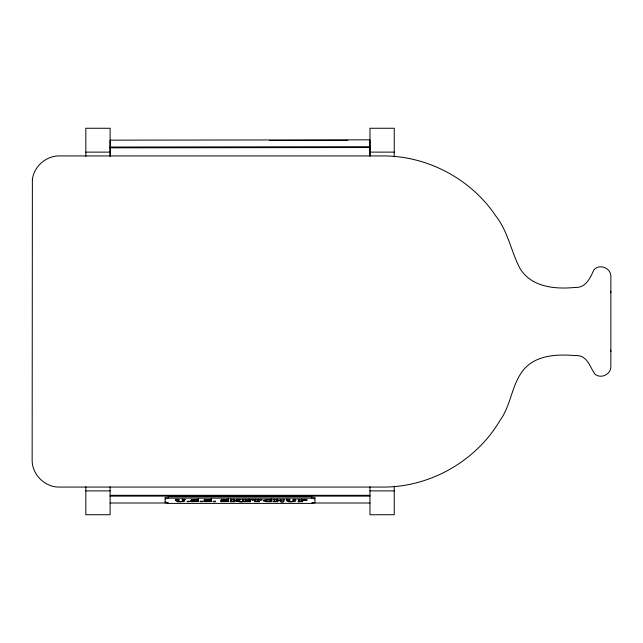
<?xml version="1.0" encoding="UTF-8"?>
<svg xmlns="http://www.w3.org/2000/svg" width="643" height="643" viewBox="0 0 643 643"><rect width="100%" height="100%" fill="white"/><g stroke="black" fill="none" stroke-linecap="round" stroke-linejoin="round"><path stroke-width="0.96" d="M610.641 292.895L610.85 291.295M283.459 499.981L284.367 499.595L276.94 500.029L277.864 499.595L273.371 499.595L274.288 499.981M255.584 500.648L255.118 500.905M184.662 499.981C187.893 499.209 179.429 499.249 182.708 499.981M230.974 500.648L230.556 500.905M242.917 500.648L242.773 501.524L242.001 501.709L250.408 501.709L250.577 500.471L250.408 501.709M295.507 499.981C298.746 499.209 290.282 499.249 293.554 499.981M182.708 500.302L182.291 500.744M178.569 499.981C182.041 499.177 172.453 499.177 175.917 499.981M233.626 499.981C237.098 499.177 227.509 499.177 230.974 499.981M289.414 499.981C292.886 499.177 283.306 499.177 286.762 499.981M304.469 499.683L304.284 499.281M184.662 500.278L184.268 500.72A2.789 0.506 0 0 1 183.062 500.961L182.491 501.01M295.507 500.278L295.121 500.72A2.789 0.506 0 0 1 293.915 500.961L292.71 501.042M226.047 500.672L221.939 499.876A3.038 0.555 0 0 1 221.136 499.49L221.272 499.314M223.684 499.265L224.077 499.571M204.353 499.314L204.217 499.49A3.038 0.555 0 0 0 205.021 499.876L209.144 500.487L208.662 500.809M233.626 499.314L233.642 501.419L234.55 501.709L230.057 501.709L230.941 501.444L230.974 499.314M242.773 501.524L242.917 499.314M258.237 499.105L258.261 501.444L259.266 501.709L254.548 501.709L255.552 501.444L255.584 499.105M255.584 499.772L251.863 500.133L251.863 499.466L253.278 499.314M250.577 501.146L245.57 501.524L245.57 499.105M270.245 500.728L270.647 500.519L270.647 501.186L268.597 501.556L266.741 501.331L266.106 500.68L267.657 499.804L271.82 500.093L271.82 498.968M247.917 500.294L245.57 500.519M239.453 501.042C236.849 501.693 236.785 500.061 233.626 500.037M236.584 500.463L240.996 499.595L236.624 499.595L236.584 500.463C249.018 503.3 235.659 501.444 233.626 500.704M307.041 499.683L304.115 500.141M266.797 499.314L266.106 500.013L266.459 500.535M195.89 500.752L191.96 499.876A3.038 0.555 0 0 1 191.212 499.603M293.385 500.64L292.782 500.817M198.518 500.616L195.729 501.042L191.96 500.543A3.038 0.555 0 0 1 191.164 500.166L198.518 499.635M211.579 500.616L208.782 501.042L205.021 500.543A3.038 0.555 0 0 1 204.217 500.166L211.579 499.635M228.498 500.616L226.706 500.985M236.857 499.378L237.283 499.241M236.584 499.796L239.148 499.273M302.941 499.965L303.536 499.933M270.1 501.042L271.82 500.985M301.438 499.78C307.708 499.908 302.186 500.905 301.905 500.905M269.642 140.495L347.903 140.399M110.13 147.046L369.982 146.725M110.13 147.834L369.982 147.512M85.832 152.118L110.106 152.118M369.974 152.118L394.247 152.118M85.832 490.882L110.106 490.882M369.974 490.882L394.247 490.882M110.106 495.311L369.958 495.311M110.106 496.107L369.958 496.107M168.474 496.798L311.59 496.798A3.239 0.587 0 0 0 314.933 497.409L314.933 502.802A3.239 0.587 0 0 0 311.59 503.405L168.474 503.405A3.239 0.587 0 0 0 165.13 502.802L165.13 497.409A3.239 0.587 0 0 0 168.474 496.798L168.474 498.14A3.239 0.587 0 0 1 165.13 498.743M168.474 498.14L311.59 498.14A3.239 0.587 0 0 0 314.933 498.743M196.935 499.217L198.518 499.41M209.996 499.217L211.579 499.41M226.907 499.217L228.498 499.41M248.841 499.217L250.489 499.418L250.489 500.085L245.57 499.772M270.39 499.265L271.82 499.418M260.511 499.314L261.942 499.466L261.942 500.133L258.237 499.772M250.489 499.595L242.001 499.595L242.917 499.981M251.863 499.595L261.942 499.595M301.438 499.981L302.178 499.981M190.979 500.519L190.979 501.661L197.554 501.564L198.639 501.114L193.656 500.021L198.518 500.085L198.518 498.96M204.04 500.519L204.04 501.661L210.615 501.564L211.7 501.114L206.708 500.021L211.579 500.085L211.579 498.96M220.959 500.519L220.959 501.661L227.534 501.564L228.619 501.114L223.627 500.021L228.498 500.085L228.498 498.96M245.57 500.029L248.881 500.294M276.94 500.503L280.806 500.503M233.626 500.535L237.396 499.812L236.624 499.691M245.57 500.696L248.881 500.921L248.881 499.627M276.94 500.696L280.806 500.696M230.95 501.042L233.65 501.042M242.933 501.042L245.739 501.042M254.548 501.042L259.266 501.042M274.272 501.042L277.864 501.042M280.79 501.042L283.475 501.042M298.794 501.042L301.551 501.042M190.979 501.186L196.075 501.347L195.681 501.01M204.04 501.186L209.128 501.347L208.742 501.01M220.959 501.186L226.111 501.251L221.939 500.543A3.038 0.555 0 0 1 221.136 500.166L228.498 499.635M270.647 501.186L271.82 501.186M110.106 503.003L168.297 503.003M311.767 503.003L369.958 503.003M301.438 500.825L307.161 500.166L297.87 499.595L298.786 499.981M220.959 500.993L222.735 501.042M204.04 500.993L205.816 501.042M190.979 500.993L192.755 501.042M290.089 501.05L286.762 500.318M179.244 501.05L175.917 500.318M271.82 499.643L265.864 499.699A4.605 0.836 0 0 0 264.369 499.965L263.517 501.001L266.186 501.669L271.82 501.653L271.82 500.519M283.459 499.314C286.272 503.268 277.993 503.268 280.806 499.314M266.186 501.001L263.381 499.997M258.791 500.913L258.237 500.648M277.446 500.913L276.94 500.648M222.848 500.793L222.132 500.519L222.132 501.186M205.495 500.68L205.213 501.186M192.442 500.68L192.153 501.186M283.459 500.648L283.74 501.556M610.641 350.105L610.85 351.705M369.998 156.08L369.974 139.828L110.122 140.15L110.138 156.402M394.247 156.924L394.247 128.262L369.974 128.262L369.974 155.96M394.247 486.076L394.247 514.738L369.974 514.738L369.958 486.751M311.59 496.798L311.59 498.14M301.438 499.105L301.479 501.468L302.475 501.709L297.87 501.709L298.762 501.444L298.786 499.314M295.507 499.314L295.121 501.395A2.789 0.506 0 0 1 293.915 501.636C291.769 501.227 285.958 503.284 286.762 499.314M293.554 499.314C295.153 502.593 287.847 502.496 289.414 499.314M286.633 499.113L286.633 499.78M277.246 499.072L277.246 499.748M276.94 499.314L276.956 501.419L277.864 501.709L273.371 501.709L274.264 501.444L274.288 499.314M270.655 499.418L270.655 500.093M260.769 499.466L260.769 500.133M255.424 500.857L255.424 501.524M253.037 499.466L253.037 500.133M249.404 500.471L249.404 501.146M249.315 499.418L249.315 500.085M247.917 499.627L247.917 500.921M247.29 499.828L247.298 500.72M242.781 499.113L242.781 499.78M237.066 500.913L237.066 501.58M230.837 499.113L230.837 499.78M230.829 500.857L230.829 501.524M227.325 499.41L227.325 500.085M210.406 499.41L210.406 500.085M197.353 499.41L197.353 500.085M184.662 499.314L184.268 501.395A2.789 0.506 0 0 1 183.062 501.636C180.916 501.227 175.105 503.284 175.917 499.314M182.708 499.314C184.308 502.593 176.994 502.496 178.569 499.314M182.435 499.072L182.435 499.748M110.106 155.96L110.106 128.262L85.832 128.262L85.832 156.37M110.106 486.751L110.106 514.738L85.832 514.738L85.832 486.63M165.13 501.46A3.239 0.587 0 0 1 165.572 501.46M32.383 179.606L32.15 459.833C31.845 474.397 44.833 487.378 59.389 487.072L382.537 487.072C429.749 487.434 475.933 461.28 499.908 420.602C511.016 405.444 511.515 385.261 522.968 370.513C535.322 354.856 557.015 354.1 575.188 355.579C587.405 354.711 589.591 366.743 595 374.178C600.932 379.217 611.067 374.347 610.85 366.566L610.85 276.434C611.123 268.035 599.549 263.437 593.987 269.722C590.306 277.655 585.998 288.08 575.188 287.421C555.399 289.374 531.882 287.405 520.195 268.838C511.113 251.791 508.171 231.729 495.922 216.136C471.126 178.955 427.233 155.638 382.537 155.927L59.389 155.927C46.119 155.71 33.902 166.424 32.383 179.606M189.38 501.243L187.081 501.243L187.081 501.709L189.38 501.709L189.38 501.243M202.441 501.243L200.142 501.243L200.142 501.709L202.441 501.709L202.441 501.243M215.501 501.243L213.195 501.243L213.195 501.709L215.501 501.709L215.501 501.243"/></g></svg>
